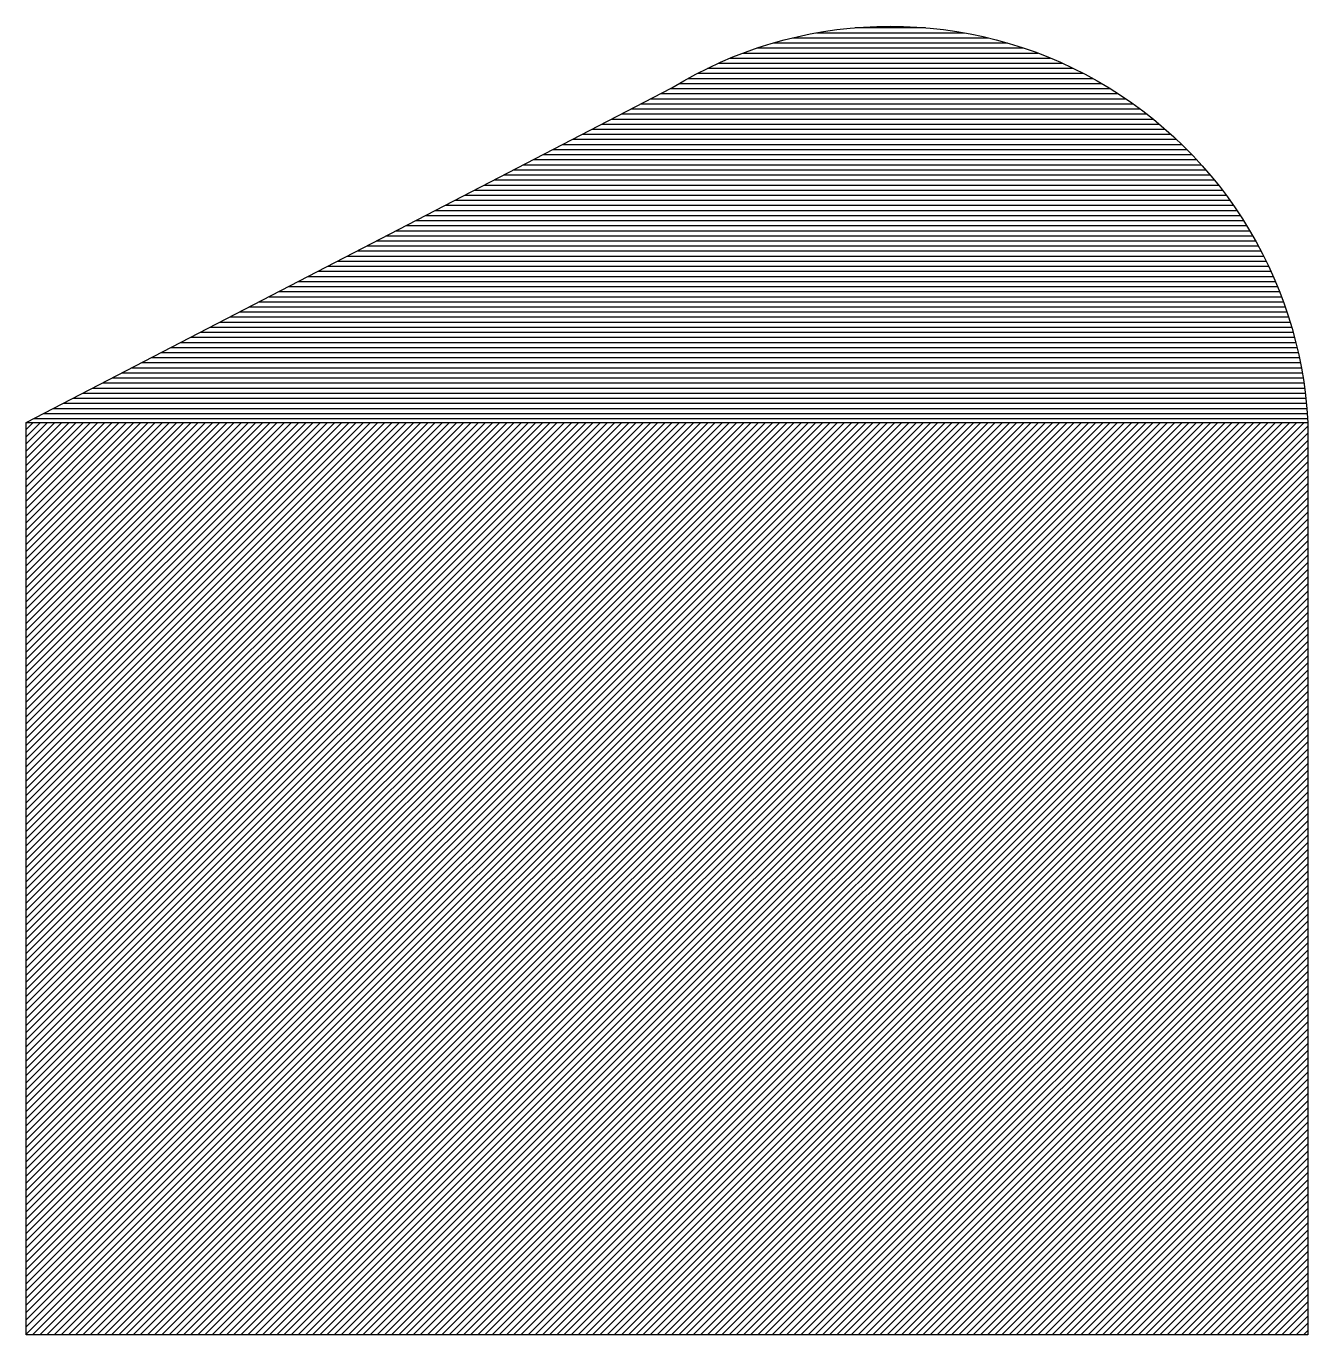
# Model space of a CAD drawing. Header units: feet. Extents: x 8.5 to 40, y 2.4 to 34.7.
import ezdxf

# ---------------------------------------------------------------- set-up
doc = ezdxf.new("R2010")
doc.units = ezdxf.units.FT
doc.header["$MEASUREMENT"] = 0

msp = doc.modelspace()

# ---------------------------------------------------------------- hatches: boundary and pattern name
h = msp.add_hatch()
h.set_pattern_fill('ANSI31', color=256, angle=135)
h.paths.add_polyline_path([(24.362, 33.144), (8.465, 24.9), (40.018, 24.9, 0.569022)])
at = {"transparency": 33554587}
h = msp.add_hatch(dxfattribs=at)
h.set_pattern_fill('ANSI31', color=256)
h.paths.add_polyline_path([(40.018, 2.435), (40.018, 24.9), (8.465, 24.9), (8.465, 2.435)])

# ---------------------------------------------------------------- linework, layer by layer
msp.add_lwpolyline([(8.465, 24.9), (24.362, 33.144, -0.569022), (40.018, 24.9)], format="xyb")
msp.add_lwpolyline([(8.465, 24.9), (40.018, 24.9), (40.018, 2.435), (8.465, 2.435)], close=True)

doc.saveas('drawing.dxf')
